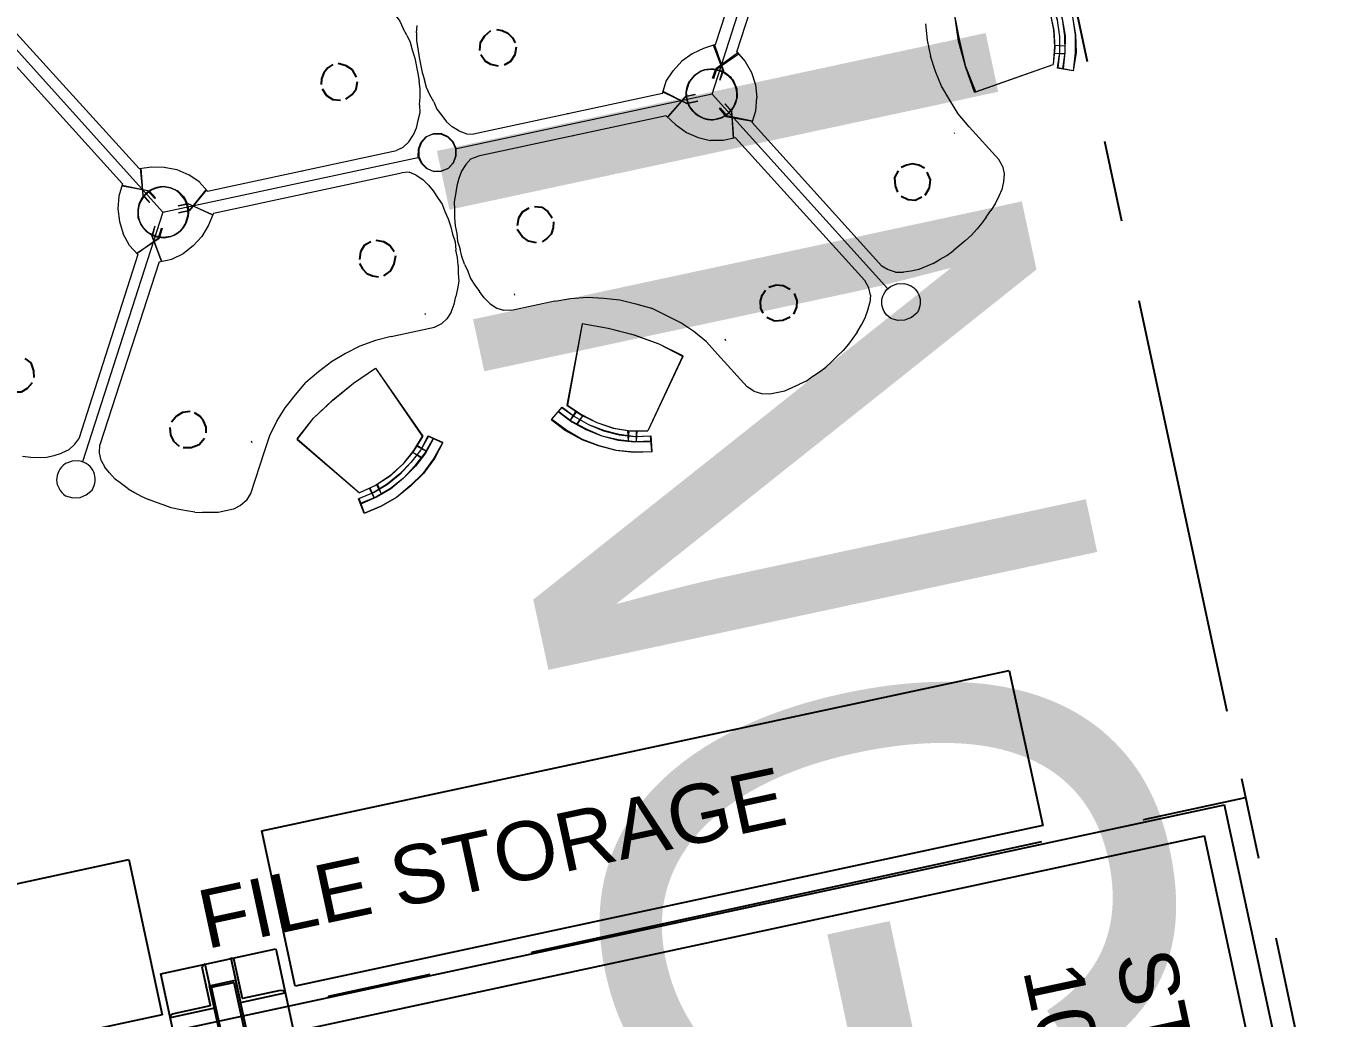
# Model space of a CAD drawing. Header units: inches. Extents: x -48022 to 80112, y -8164 to 5118.
# Drawn here: x 63777.7 to 63976.5, y 897.9 to 1050.1 of the extents above; entities that cross this region are included whole.
import ezdxf
from ezdxf.enums import TextEntityAlignment as Align
from ezdxf.xclip import XClip

# ---------------------------------------------------------------- set-up
doc = ezdxf.new("R2010")
doc.units = ezdxf.units.IN
doc.header["$LTSCALE"] = 10
doc.header["$XCLIPFRAME"] = 0
doc.header["$PDMODE"] = 32
doc.linetypes.add('Amconstr', pattern=[9999, 9999, 0])
doc.linetypes.add('CENTER', pattern=[2, 1.25, -0.25, 0.25, -0.25])
for name, color, linetype in [('1_DIM', 1, 'Continuous'), ('1_TEXT', 3, 'Continuous'), ('A-TEXT-P', 3, 'Continuous'), ('A-WALL-BLWK', 33, 'Continuous'), ('FURN', 6, 'Continuous'), ('FURNITURE', 2, 'Continuous'), ('ROAD CL', 251, 'CENTER')]:
    doc.layers.add(name, color=color, linetype=linetype)
doc.styles.add('1by8in-1F', font='arial.ttf', dxfattribs={"height": 6})
doc.styles.add('ARC_IMP 001 1_1', font='ARIALN.TTF', dxfattribs={"height": 0.078125})
doc.styles.get("Standard").update_dxf_attribs({"font": 'sanss___.ttf'})
doc.dimstyles.new('STANDARD_WS', dxfattribs={"dimscale": 180, "dimtxt": 0.18, "dimasz": 0.0625, "dimexe": 0.1875, "dimexo": 0.0625, "dimgap": 0.09375, "dimtad": 0, "dimdec": 0, "dimzin": 3, "dimdsep": 46, "dimlunit": 4, "dimtxsty": 'Standard', "dimblk": 'DOT', "dimcen": 0.09375, "dimadec": 3, "dimazin": 0, "dimtfac": 1, "dimtdec": 0, "dimtofl": 0, "dimtmove": 1, "dimatfit": 3, "dimldrblk": 'CLOSED', "dimfxl": 0, "dimfrac": 2, "dimtolj": 1, "dimtzin": 3, "dimarcsym": 0})

# ---------------------------------------------------------------- blocks, each defined once
blk = doc.blocks.new('triangle worstation')
at = {"color": 0, "linetype": 'ByBlock', "lineweight": 9}
for points in [[(8757.33, 1246.42), (8737.36, 1281.17), (8737.36, 1281.17)], [(8843.48, 1246.42), (8863.45, 1281.17), (8863.45, 1281.17)], [(8755.2, 1253.73), (8740.42, 1279.22), (8740.42, 1279.22)], [(8845.61, 1253.73), (8860.39, 1279.22), (8860.39, 1279.22)], [(8752.23, 1251.94), (8737.44, 1277.52), (8737.44, 1277.52)], [(8848.58, 1251.94), (8863.37, 1277.52), (8863.37, 1277.52)], [(8795.39, 1272.08), (8796.5, 1271.57), (8798.03, 1269.53), (8798.54, 1268.51), (8799.05, 1267.41), (8799.3, 1266.22)], [(8747.81, 1266.39), (8747.89, 1266.39), (8747.89, 1266.39)], [(8799.64, 1265.11), (8799.3, 1266.22), (8799.3, 1266.22)], [(8801.17, 1265.11), (8801.51, 1266.22), (8801.51, 1266.22)], [(8744.83, 1264.69), (8744.92, 1264.69), (8744.92, 1264.69)], [(8799.64, 1265.11), (8799.89, 1263.93), (8799.98, 1262.74), (8800.06, 1261.38), (8800.06, 1259), (8799.98, 1257.81)], [(8801.17, 1265.11), (8800.91, 1263.93), (8800.83, 1262.74), (8800.74, 1261.38), (8800.74, 1259), (8800.83, 1257.81)], [(8799.64, 1255.43), (8799.89, 1256.62), (8799.89, 1256.62)], [(8799.89, 1256.62), (8799.98, 1257.81), (8799.98, 1257.81)], [(8800.91, 1256.62), (8800.83, 1257.81), (8800.83, 1257.81)], [(8801.17, 1255.43), (8800.91, 1256.62), (8800.91, 1256.62)], [(8799.3, 1254.24), (8799.05, 1253.05), (8798.54, 1251.94), (8798.03, 1250.84), (8797.35, 1249.91)], [(8799.3, 1254.24), (8799.64, 1255.43), (8799.64, 1255.43)], [(8801.51, 1254.24), (8801.17, 1255.43), (8801.17, 1255.43)], [(8801.51, 1254.24), (8801.76, 1253.05), (8802.27, 1251.94), (8802.78, 1250.84), (8803.46, 1249.91)], [(8882.91, 1238.26), (8882.4, 1242.26), (8882.15, 1246.42), (8882.4, 1250.42), (8883.08, 1254.49)], [(8883.08, 1238.26), (8882.4, 1242.34), (8882.32, 1246.42), (8882.4, 1250.42), (8883.08, 1254.49)], [(8898.46, 1254.49), (8899.39, 1251.86), (8899.9, 1249.14), (8899.99, 1246.42), (8899.9, 1243.62), (8899.39, 1240.9), (8898.37, 1238.26)], [(8898.37, 1254.49), (8899.22, 1251.86), (8899.82, 1249.14), (8899.99, 1246.42), (8899.82, 1243.62), (8899.22, 1240.9), (8898.37, 1238.26)], [(8755.37, 1253.73), (8754.86, 1249.57), (8754.86, 1249.57)], [(8754.95, 1249.65), (8755.54, 1253.73), (8755.54, 1253.73)], [(8755.2, 1253.73), (8757.16, 1253.56), (8759.02, 1253.13), (8760.81, 1252.37)], [(8760.81, 1252.37), (8762.42, 1251.18), (8762.42, 1251.18)], [(8840, 1252.37), (8838.39, 1251.18), (8838.39, 1251.18)], [(8845.61, 1253.73), (8843.65, 1253.56), (8841.78, 1253.13), (8840, 1252.37)], [(8845.86, 1249.65), (8845.27, 1253.73), (8845.27, 1253.73)], [(8845.44, 1253.73), (8845.95, 1249.57), (8845.95, 1249.57)], [(8895.57, 1252.79), (8896.42, 1250.33), (8896.76, 1247.7), (8896.76, 1245.06), (8896.34, 1242.51), (8895.57, 1239.88)], [(8895.57, 1252.79), (8896.34, 1250.33), (8896.76, 1247.7), (8896.76, 1244.98), (8896.34, 1242.34), (8895.57, 1239.88)], [(8896.08, 1253.47), (8896.93, 1251.18), (8897.44, 1248.8), (8897.61, 1246.42), (8897.44, 1243.87), (8896.93, 1241.49), (8896.08, 1239.2)], [(8896.17, 1253.56), (8896.93, 1251.18), (8897.52, 1248.8), (8897.61, 1246.42), (8897.44, 1243.87), (8896.93, 1241.49), (8896.17, 1239.2)], [(8896.84, 1253.81), (8897.69, 1251.43), (8898.2, 1248.89), (8898.37, 1246.42), (8898.2, 1243.79), (8897.69, 1241.32), (8896.84, 1238.94)], [(8896.93, 1253.9), (8897.69, 1251.43), (8898.29, 1248.89), (8898.37, 1246.42), (8898.29, 1243.79), (8897.69, 1241.32), (8896.93, 1238.94)], [(8752.23, 1251.94), (8751.29, 1250.25), (8750.7, 1248.38), (8750.53, 1246.42)], [(8752.14, 1251.77), (8755.97, 1250.08), (8755.97, 1250.08)], [(8755.8, 1250.08), (8752.14, 1251.6), (8752.14, 1251.6)], [(8758.26, 1250.25), (8759.28, 1249.82), (8760.3, 1249.06)], [(8760.3, 1249.06), (8759.28, 1249.82), (8758.26, 1250.25)], [(8764.72, 1248.12), (8763.78, 1249.82), (8762.42, 1251.18)], [(8836.09, 1248.12), (8837.03, 1249.82), (8838.39, 1251.18)], [(8842.55, 1250.25), (8841.53, 1249.82), (8840.51, 1249.06)], [(8840.51, 1249.06), (8841.53, 1249.82), (8842.55, 1250.25)], [(8848.67, 1251.77), (8844.84, 1250.08), (8844.84, 1250.08)], [(8845.01, 1250.08), (8848.67, 1251.6), (8848.67, 1251.6)], [(8848.58, 1251.94), (8849.52, 1250.25), (8850.11, 1248.38), (8850.28, 1246.42)], [(8755.71, 1248.29), (8755.63, 1248.29), (8754.86, 1249.57)], [(8755.71, 1248.29), (8754.95, 1249.65), (8754.95, 1249.65)], [(8756.56, 1248.72), (8755.8, 1250.08), (8755.8, 1250.08)], [(8756.56, 1248.72), (8756.73, 1248.8), (8755.97, 1250.08)], [(8761.23, 1246.42), (8761.06, 1247.61), (8760.47, 1248.72)], [(8764.63, 1248.38), (8761.4, 1245.83), (8764.55, 1248.38)], [(8764.72, 1248.12), (8794.37, 1248.12), (8794.37, 1248.12)], [(8779.5, 1248.12), (8779.67, 1248.12), (8779.67, 1248.12)], [(8796.5, 1249.06), (8795.39, 1248.38), (8794.37, 1248.12)], [(8796.5, 1249.06), (8797.35, 1249.91), (8797.35, 1249.91)], [(8804.31, 1249.06), (8803.46, 1249.91), (8803.46, 1249.91)], [(8804.31, 1249.06), (8805.42, 1248.38), (8806.44, 1248.12)], [(8836.09, 1248.12), (8806.44, 1248.12), (8806.44, 1248.12)], [(8821.31, 1248.12), (8821.14, 1248.12), (8821.14, 1248.12)], [(8836.18, 1248.38), (8839.41, 1245.83), (8836.26, 1248.38)], [(8839.58, 1246.42), (8839.75, 1247.61), (8840.34, 1248.72)], [(8844.25, 1248.72), (8844.08, 1248.8), (8844.84, 1250.08)], [(8844.25, 1248.72), (8845.01, 1250.08), (8845.01, 1250.08)], [(8845.1, 1248.29), (8845.86, 1249.65), (8845.86, 1249.65)], [(8845.1, 1248.29), (8845.18, 1248.29), (8845.95, 1249.57)], [(8877.73, 1250.08), (8877.47, 1247.61), (8877.47, 1245.06)], [(8757.33, 1246.42), (8737.27, 1211.58), (8737.27, 1211.58)], [(8750.53, 1246.42), (8750.7, 1244.47), (8750.7, 1244.47)], [(8753.67, 1247.61), (8753.42, 1246.42), (8753.67, 1245.23)], [(8757.33, 1246.42), (8797.6, 1246.42), (8797.6, 1246.42)], [(8757.33, 1246.42), (8757.5, 1246.42), (8757.5, 1246.42)], [(8757.33, 1246.42), (8757.5, 1246.42), (8757.5, 1246.42)], [(8757.5, 1246.42), (8757.58, 1246.42), (8757.58, 1246.42)], [(8757.5, 1246.42), (8757.58, 1246.42), (8757.58, 1246.42)], [(8757.5, 1246.42), (8757.58, 1246.42), (8757.58, 1246.42)], [(8757.5, 1246.42), (8757.58, 1246.42), (8757.58, 1246.42)], [(8759.87, 1246.85), (8759.87, 1246.93), (8761.4, 1246.93)], [(8759.87, 1246.85), (8761.4, 1246.85), (8761.4, 1246.85)], [(8760.47, 1244.13), (8761.06, 1245.23), (8761.23, 1246.42)], [(8761.4, 1246.93), (8764.63, 1244.47), (8761.4, 1246.85)], [(8843.48, 1246.42), (8803.21, 1246.42), (8803.21, 1246.42)], [(8839.41, 1246.93), (8836.18, 1244.47), (8839.41, 1246.85)], [(8840.94, 1246.85), (8840.94, 1246.93), (8839.41, 1246.93)], [(8840.94, 1246.85), (8839.41, 1246.85), (8839.41, 1246.85)], [(8840.34, 1244.13), (8839.75, 1245.23), (8839.58, 1246.42)], [(8843.31, 1246.42), (8843.23, 1246.42), (8843.23, 1246.42)], [(8843.31, 1246.42), (8843.23, 1246.42), (8843.23, 1246.42)], [(8843.31, 1246.42), (8843.23, 1246.42), (8843.23, 1246.42)], [(8843.31, 1246.42), (8843.23, 1246.42), (8843.23, 1246.42)], [(8843.48, 1246.42), (8843.31, 1246.42), (8843.31, 1246.42)], [(8843.48, 1246.42), (8843.31, 1246.42), (8843.31, 1246.42)], [(8843.48, 1246.42), (8863.54, 1211.58), (8863.54, 1211.58)], [(8847.14, 1247.61), (8847.39, 1246.42), (8847.14, 1245.23)], [(8850.28, 1246.42), (8850.11, 1244.47), (8850.11, 1244.47)], [(8752.23, 1240.9), (8751.29, 1242.51), (8750.7, 1244.47)], [(8755.54, 1243.02), (8754.52, 1243.79), (8753.84, 1244.81)], [(8753.84, 1244.81), (8754.52, 1243.79), (8755.54, 1243.02)], [(8755.71, 1244.55), (8754.95, 1243.28), (8754.95, 1243.28)], [(8755.71, 1244.55), (8754.95, 1243.11), (8754.95, 1243.11)], [(8764.89, 1244.64), (8763.78, 1243.02), (8762.42, 1241.49), (8760.81, 1240.39)], [(8764.89, 1244.64), (8794.37, 1244.64), (8794.37, 1244.64)], [(8779.5, 1244.64), (8779.67, 1244.64), (8779.67, 1244.64)], [(8796.5, 1243.79), (8795.56, 1244.47), (8794.37, 1244.64)], [(8804.31, 1243.79), (8805.25, 1244.47), (8806.44, 1244.64)], [(8835.92, 1244.64), (8806.44, 1244.64), (8806.44, 1244.64)], [(8821.31, 1244.64), (8821.14, 1244.64), (8821.14, 1244.64)], [(8835.92, 1244.64), (8837.03, 1243.02), (8838.39, 1241.49), (8840, 1240.39)], [(8845.1, 1244.55), (8845.86, 1243.28), (8845.86, 1243.28)], [(8845.1, 1244.55), (8845.86, 1243.11), (8845.86, 1243.11)], [(8845.27, 1243.02), (8846.29, 1243.79), (8846.97, 1244.81)], [(8846.97, 1244.81), (8846.29, 1243.79), (8845.27, 1243.02)], [(8848.58, 1240.9), (8849.52, 1242.51), (8850.11, 1244.47)], [(8877.73, 1242.6), (8877.47, 1245.06), (8877.47, 1245.06)], [(8755.97, 1242.6), (8752.14, 1241.07), (8755.8, 1242.68)], [(8754.95, 1243.28), (8755.54, 1239.11), (8754.95, 1243.11)], [(8757.75, 1242.51), (8756.56, 1242.6), (8755.54, 1243.02)], [(8755.54, 1243.02), (8756.56, 1242.6), (8757.75, 1242.51)], [(8756.56, 1244.04), (8755.8, 1242.68), (8755.8, 1242.68)], [(8756.56, 1244.04), (8756.73, 1244.04), (8755.97, 1242.6)], [(8796.5, 1243.79), (8797.35, 1242.94), (8798.03, 1241.92), (8798.54, 1240.9)], [(8804.31, 1243.79), (8803.46, 1242.94), (8802.78, 1241.92), (8802.27, 1240.9)], [(8843.06, 1242.51), (8844.25, 1242.6), (8845.27, 1243.02)], [(8845.27, 1243.02), (8844.25, 1242.6), (8843.06, 1242.51)], [(8844.25, 1244.04), (8844.08, 1244.04), (8844.84, 1242.6)], [(8844.25, 1244.04), (8845.01, 1242.68), (8845.01, 1242.68)], [(8844.84, 1242.6), (8848.67, 1241.07), (8845.01, 1242.68)], [(8845.86, 1243.28), (8845.27, 1239.11), (8845.86, 1243.11)], [(8878.15, 1240.22), (8877.73, 1242.6), (8877.73, 1242.6)], [(8897.95, 1242.26), (8896.42, 1242.68), (8896.42, 1242.68)], [(8897.95, 1242.26), (8896.42, 1242.68), (8896.42, 1242.68)], [(8752.23, 1240.9), (8737.44, 1215.15), (8737.44, 1215.15)], [(8760.81, 1240.39), (8759.11, 1239.54), (8759.11, 1239.54)], [(8798.54, 1240.9), (8799.05, 1239.62), (8799.05, 1239.62)], [(8802.27, 1240.9), (8801.76, 1239.62), (8801.76, 1239.62)], [(8840, 1240.39), (8841.7, 1239.54), (8841.7, 1239.54)], [(8848.58, 1240.9), (8863.37, 1215.15), (8863.37, 1215.15)], [(8878.92, 1237.84), (8878.15, 1240.22), (8878.15, 1240.22)], [(8897.69, 1241.07), (8896.08, 1241.49), (8896.08, 1241.49)], [(8897.61, 1241.07), (8896.08, 1241.49), (8896.08, 1241.49)], [(8755.2, 1239.11), (8740.42, 1213.54), (8740.42, 1213.54)], [(8755.2, 1239.11), (8757.16, 1239.11), (8759.11, 1239.54)], [(8799.05, 1239.62), (8799.47, 1238.6), (8799.47, 1238.6)], [(8799.47, 1238.6), (8799.64, 1237.41), (8799.64, 1237.41)], [(8801.34, 1238.6), (8801.17, 1237.41), (8801.17, 1237.41)], [(8801.76, 1239.62), (8801.34, 1238.6), (8801.34, 1238.6)], [(8845.61, 1239.11), (8843.65, 1239.11), (8841.7, 1239.54)], [(8845.61, 1239.11), (8860.39, 1213.54), (8860.39, 1213.54)], [(8882.91, 1238.26), (8895.57, 1239.88), (8895.57, 1239.88)], [(8883.08, 1238.26), (8895.57, 1239.88), (8895.57, 1239.88)], [(8898.37, 1238.26), (8896.08, 1239.2), (8896.08, 1239.2)], [(8898.37, 1238.26), (8896.17, 1239.2), (8896.17, 1239.2)], [(8799.64, 1237.41), (8799.89, 1236.23), (8800.06, 1234.95)], [(8801.17, 1237.41), (8800.91, 1236.23), (8800.74, 1234.95)], [(8880.96, 1233.25), (8879.77, 1235.55), (8878.92, 1237.84)], [(8800.06, 1234.95), (8800.06, 1233.76), (8800.06, 1233.76)], [(8800.74, 1234.95), (8800.74, 1233.76), (8800.74, 1233.76)], [(8800.06, 1233.76), (8800.23, 1232.57), (8800.06, 1231.3)], [(8800.74, 1233.76), (8800.57, 1232.57), (8800.74, 1231.3)], [(8884.35, 1227.39), (8880.96, 1233.25), (8880.96, 1233.25)], [(8799.89, 1228.92), (8800.06, 1230.11), (8800.06, 1231.3)], [(8800.91, 1228.92), (8800.74, 1230.11), (8800.74, 1231.3)], [(8799.89, 1228.92), (8799.64, 1227.73), (8799.64, 1227.73)], [(8800.91, 1228.92), (8801.17, 1227.73), (8801.17, 1227.73)], [(8744.83, 1228.07), (8744.92, 1228.07), (8744.92, 1228.07)], [(8747.81, 1226.37), (8747.89, 1226.37), (8747.89, 1226.37)], [(8799.47, 1226.54), (8799.05, 1225.43), (8799.05, 1225.43)], [(8799.64, 1227.73), (8799.47, 1226.54), (8799.47, 1226.54)], [(8801.17, 1227.73), (8801.34, 1226.54), (8801.34, 1226.54)], [(8801.34, 1226.54), (8801.76, 1225.43), (8801.76, 1225.43)], [(8853, 1226.37), (8852.92, 1226.37), (8852.92, 1226.37)], [(8855.97, 1228.07), (8855.89, 1228.07), (8855.89, 1228.07)], [(8884.69, 1226.28), (8884.69, 1225.09), (8884.35, 1223.9), (8883.84, 1222.8), (8883.16, 1221.87), (8882.4, 1220.85), (8881.55, 1220)], [(8884.69, 1226.28), (8884.35, 1227.39), (8884.35, 1227.39)], [(8797.35, 1222.12), (8798.03, 1223.22), (8798.54, 1224.33)], [(8799.05, 1225.43), (8798.54, 1224.33), (8798.54, 1224.33)], [(8801.76, 1225.43), (8802.27, 1224.33), (8802.27, 1224.33)], [(8803.46, 1222.12), (8802.78, 1223.22), (8802.27, 1224.33)], [(8785.11, 1220.34), (8782.56, 1220), (8780.18, 1219.32)], [(8787.57, 1220.42), (8785.11, 1220.34), (8785.11, 1220.34)], [(8787.57, 1220.42), (8794.37, 1220.42), (8795.56, 1220.76)], [(8796.5, 1221.27), (8795.56, 1220.76), (8795.56, 1220.76)], [(8797.35, 1222.12), (8796.5, 1221.27), (8796.5, 1221.27)], [(8803.46, 1222.12), (8804.31, 1221.27), (8804.31, 1221.27)], [(8804.31, 1221.27), (8805.25, 1220.76), (8805.25, 1220.76)], [(8813.24, 1220.42), (8806.44, 1220.42), (8805.25, 1220.76)], [(8813.24, 1220.42), (8815.7, 1220.34), (8815.7, 1220.34)], [(8815.7, 1220.34), (8818.25, 1220), (8820.63, 1219.32)], [(8777.8, 1218.55), (8775.51, 1217.45), (8773.3, 1216.26)], [(8780.18, 1219.32), (8777.8, 1218.55), (8777.8, 1218.55)], [(8820.63, 1219.32), (8823.01, 1218.55), (8823.01, 1218.55)], [(8823.01, 1218.55), (8825.3, 1217.45), (8827.51, 1216.26)], [(8880.62, 1219.15), (8879.77, 1218.38), (8878.83, 1217.62), (8877.81, 1216.94), (8876.71, 1216.26), (8874.58, 1215.15)], [(8880.62, 1219.15), (8881.55, 1220), (8881.55, 1220)], [(8735.57, 1213.79), (8736.68, 1214.47), (8737.44, 1215.15)], [(8769.39, 1213.11), (8771.35, 1214.73), (8771.35, 1214.73)], [(8770.16, 1208.1), (8773.3, 1210.65), (8776.7, 1212.77), (8780.44, 1214.64), (8784.18, 1216.17)], [(8770.16, 1208.02), (8773.3, 1210.65), (8776.78, 1212.77), (8780.44, 1214.64), (8784.18, 1216.17)], [(8771.35, 1214.73), (8773.3, 1216.26), (8773.3, 1216.26)], [(8784.18, 1216.17), (8789.02, 1204.45), (8789.02, 1204.45)], [(8784.18, 1216.17), (8789.1, 1204.45), (8789.1, 1204.45)], [(8816.63, 1216.17), (8811.71, 1204.45), (8811.71, 1204.45)], [(8816.63, 1216.17), (8811.79, 1204.45), (8811.79, 1204.45)], [(8830.65, 1208.1), (8827.51, 1210.65), (8824.11, 1212.77), (8820.37, 1214.64), (8816.63, 1216.17)], [(8830.65, 1208.02), (8827.51, 1210.65), (8824.03, 1212.77), (8820.37, 1214.64), (8816.63, 1216.17)], [(8829.46, 1214.73), (8827.51, 1216.26), (8827.51, 1216.26)], [(8831.42, 1213.11), (8829.46, 1214.73), (8829.46, 1214.73)], [(8865.24, 1213.79), (8864.13, 1214.47), (8863.37, 1215.15)], [(8872.37, 1214.3), (8873.48, 1214.64), (8873.48, 1214.64)], [(8873.48, 1214.64), (8874.58, 1215.15), (8874.58, 1215.15)], [(8729.63, 1213.88), (8728.44, 1214.3), (8728.44, 1214.3)], [(8729.63, 1213.88), (8732, 1213.45), (8733.19, 1213.45), (8734.38, 1213.54)], [(8735.57, 1213.79), (8734.38, 1213.54), (8734.38, 1213.54)], [(8740.08, 1211.16), (8740.08, 1212.35), (8740.42, 1213.54)], [(8767.69, 1211.41), (8769.39, 1213.11), (8769.39, 1213.11)], [(8833.12, 1211.41), (8831.42, 1213.11), (8831.42, 1213.11)], [(8860.73, 1211.16), (8860.73, 1212.35), (8860.39, 1213.54)], [(8865.24, 1213.79), (8866.43, 1213.54), (8866.43, 1213.54)], [(8871.18, 1213.88), (8868.81, 1213.45), (8867.62, 1213.45), (8866.43, 1213.54)], [(8871.18, 1213.88), (8872.37, 1214.3), (8872.37, 1214.3)], [(8736.76, 1211.84), (8735.74, 1212.01), (8734.64, 1211.84)], [(8740.08, 1211.16), (8740.42, 1210.05), (8740.42, 1210.05)], [(8764.89, 1207.25), (8766.16, 1209.46), (8767.69, 1211.41)], [(8835.92, 1207.25), (8834.65, 1209.46), (8833.12, 1211.41)], [(8860.73, 1211.16), (8860.39, 1210.05), (8860.39, 1210.05)], [(8864.05, 1211.84), (8865.07, 1212.01), (8866.17, 1211.84)], [(8743.22, 1206.06), (8742.37, 1207), (8741.61, 1207.93), (8740.93, 1209.03), (8740.42, 1210.05)], [(8857.59, 1206.06), (8858.44, 1207), (8859.2, 1207.93), (8859.88, 1209.03), (8860.39, 1210.05)], [(8733.62, 1207), (8734.64, 1206.49), (8735.74, 1206.32)], [(8735.74, 1206.32), (8736.76, 1206.49), (8737.78, 1207)], [(8761.49, 1201.39), (8764.89, 1207.25), (8764.89, 1207.25)], [(8770.16, 1208.1), (8777.8, 1197.99), (8777.8, 1197.99)], [(8770.16, 1208.02), (8777.8, 1197.99), (8777.8, 1197.99)], [(8830.65, 1208.1), (8823.01, 1197.99), (8823.01, 1197.99)], [(8830.65, 1208.02), (8823.01, 1197.99), (8823.01, 1197.99)], [(8839.32, 1201.39), (8835.92, 1207.25), (8835.92, 1207.25)], [(8865.07, 1206.32), (8864.05, 1206.49), (8863.03, 1207)], [(8867.19, 1207), (8866.17, 1206.49), (8865.07, 1206.32)], [(8743.22, 1206.06), (8744.07, 1205.3), (8744.07, 1205.3)], [(8744.07, 1205.3), (8744.92, 1204.53), (8744.92, 1204.53)], [(8744.92, 1204.53), (8745.94, 1203.77), (8745.94, 1203.77)], [(8789.02, 1204.45), (8787.23, 1202.58), (8785.2, 1200.88), (8782.82, 1199.52), (8780.44, 1198.58), (8777.8, 1197.99)], [(8789.1, 1204.45), (8787.23, 1202.49), (8785.2, 1200.88), (8782.9, 1199.52), (8780.44, 1198.58), (8777.8, 1197.99)], [(8811.71, 1204.45), (8813.57, 1202.49), (8815.61, 1200.88), (8817.91, 1199.52), (8820.37, 1198.58), (8823.01, 1197.99)], [(8811.79, 1204.45), (8813.57, 1202.58), (8815.61, 1200.88), (8817.99, 1199.52), (8820.37, 1198.58), (8823.01, 1197.99)], [(8855.89, 1204.53), (8854.87, 1203.77), (8854.87, 1203.77)], [(8856.74, 1205.3), (8855.89, 1204.53), (8855.89, 1204.53)], [(8857.59, 1206.06), (8856.74, 1205.3), (8856.74, 1205.3)], [(8752.48, 1200.37), (8751.29, 1200.88), (8750.19, 1201.3), (8749.08, 1201.81), (8747.98, 1202.49), (8747.04, 1203.09), (8745.94, 1203.77)], [(8789.87, 1204.28), (8788.34, 1202.49), (8786.47, 1200.88), (8784.43, 1199.52), (8782.22, 1198.41), (8779.84, 1197.56), (8777.46, 1197.14)], [(8789.95, 1204.28), (8788.34, 1202.49), (8786.47, 1200.88), (8784.43, 1199.43), (8782.22, 1198.33), (8780.01, 1197.56), (8777.55, 1197.14)], [(8790.55, 1203.77), (8788.93, 1201.9), (8786.89, 1200.2), (8784.86, 1198.75), (8782.56, 1197.65), (8780.1, 1196.8), (8777.55, 1196.37)], [(8790.63, 1203.77), (8788.93, 1201.81), (8787.06, 1200.2), (8784.86, 1198.75), (8782.56, 1197.56), (8780.18, 1196.8), (8777.72, 1196.29)], [(8791.82, 1202.83), (8789.95, 1200.71), (8787.91, 1198.84), (8785.62, 1197.39), (8783.16, 1196.12), (8780.52, 1195.27), (8777.8, 1194.76)], [(8791.91, 1202.83), (8790.12, 1200.71), (8788, 1198.84), (8785.7, 1197.39), (8783.24, 1196.12), (8780.61, 1195.27), (8777.89, 1194.76)], [(8789.1, 1202.07), (8787.91, 1203.26), (8787.91, 1203.26)], [(8789.1, 1202.07), (8787.91, 1203.09), (8787.91, 1203.09)], [(8791.82, 1202.83), (8789.87, 1204.28), (8789.87, 1204.28)], [(8791.91, 1202.83), (8789.95, 1204.28), (8789.95, 1204.28)], [(8808.9, 1202.83), (8810.86, 1204.28), (8810.86, 1204.28)], [(8808.9, 1202.83), (8810.69, 1200.71), (8812.81, 1198.84), (8815.1, 1197.39), (8817.57, 1196.12), (8820.2, 1195.27), (8822.92, 1194.76)], [(8808.99, 1202.83), (8810.94, 1204.28), (8810.94, 1204.28)], [(8808.99, 1202.83), (8810.86, 1200.71), (8812.9, 1198.84), (8815.19, 1197.39), (8817.65, 1196.12), (8820.29, 1195.27), (8823.01, 1194.76)], [(8810.18, 1203.77), (8811.88, 1201.81), (8813.74, 1200.2), (8815.95, 1198.75), (8818.25, 1197.56), (8820.63, 1196.8), (8823.09, 1196.29)], [(8810.26, 1203.77), (8811.88, 1201.9), (8813.91, 1200.2), (8815.95, 1198.75), (8818.25, 1197.65), (8820.71, 1196.8), (8823.26, 1196.37)], [(8810.86, 1204.28), (8812.47, 1202.49), (8814.34, 1200.88), (8816.38, 1199.43), (8818.59, 1198.33), (8820.8, 1197.56), (8823.26, 1197.14)], [(8810.94, 1204.28), (8812.47, 1202.49), (8814.34, 1200.88), (8816.38, 1199.52), (8818.59, 1198.41), (8820.97, 1197.56), (8823.35, 1197.14)], [(8811.71, 1202.07), (8812.9, 1203.26), (8812.9, 1203.26)], [(8811.71, 1202.07), (8812.9, 1203.09), (8812.9, 1203.09)], [(8848.33, 1200.37), (8849.52, 1200.88), (8850.62, 1201.3), (8851.73, 1201.81), (8852.83, 1202.49), (8853.77, 1203.09), (8854.87, 1203.77)], [(8760.64, 1200.54), (8759.53, 1199.94), (8758.34, 1199.6), (8755.97, 1199.6), (8753.59, 1200.11)], [(8760.64, 1200.54), (8761.49, 1201.39), (8761.49, 1201.39)], [(8788.25, 1201.3), (8787.06, 1202.32), (8787.06, 1202.32)], [(8788.25, 1201.13), (8787.06, 1202.32), (8787.06, 1202.32)], [(8812.56, 1201.3), (8813.74, 1202.32), (8813.74, 1202.32)], [(8812.56, 1201.13), (8813.74, 1202.32), (8813.74, 1202.32)], [(8840.17, 1200.54), (8839.32, 1201.39), (8839.32, 1201.39)], [(8840.17, 1200.54), (8841.27, 1199.94), (8842.46, 1199.6), (8844.84, 1199.6), (8847.22, 1200.11)], [(8752.48, 1200.37), (8753.59, 1200.11), (8753.59, 1200.11)], [(8781.03, 1197.14), (8780.61, 1198.67), (8780.61, 1198.67)], [(8781.03, 1197.05), (8780.78, 1198.67), (8780.78, 1198.67)], [(8819.78, 1197.14), (8820.2, 1198.67), (8820.2, 1198.67)], [(8819.78, 1197.05), (8820.03, 1198.67), (8820.03, 1198.67)], [(8848.33, 1200.37), (8847.22, 1200.11), (8847.22, 1200.11)], [(8777.8, 1194.76), (8777.46, 1197.14), (8777.46, 1197.14)], [(8777.89, 1194.76), (8777.55, 1197.14), (8777.55, 1197.14)], [(8779.84, 1196.8), (8779.42, 1198.33), (8779.42, 1198.33)], [(8779.84, 1196.71), (8779.5, 1198.33), (8779.5, 1198.33)], [(8820.97, 1196.8), (8821.39, 1198.33), (8821.39, 1198.33)], [(8820.97, 1196.71), (8821.31, 1198.33), (8821.31, 1198.33)], [(8822.92, 1194.76), (8823.26, 1197.14), (8823.26, 1197.14)], [(8823.01, 1194.76), (8823.35, 1197.14), (8823.35, 1197.14)]]:
    blk.add_lwpolyline(points, dxfattribs=at)
at = {"color": 0, "linetype": 'ByBlock', "lineweight": -2}
for points in [[(8787.57, 1263.08), (8786.72, 1262.74), (8785.96, 1262.14), (8785.45, 1261.29), (8785.2, 1260.44)], [(8790.72, 1260.44), (8790.38, 1261.63), (8789.53, 1262.48), (8788.42, 1263.08)], [(8810.09, 1260.44), (8810.43, 1261.63), (8811.28, 1262.48), (8812.39, 1263.08)], [(8813.24, 1263.08), (8814.08, 1262.74), (8814.85, 1262.14), (8815.36, 1261.29), (8815.61, 1260.44)], [(8785.2, 1259.76), (8785.62, 1258.66), (8786.47, 1257.81), (8787.57, 1257.47)], [(8788.42, 1257.47), (8789.53, 1257.98), (8790.29, 1258.66), (8790.72, 1259.76)], [(8812.39, 1257.47), (8811.28, 1257.98), (8810.52, 1258.66), (8810.09, 1259.76)], [(8815.61, 1259.76), (8815.19, 1258.66), (8814.34, 1257.81), (8813.24, 1257.47)], [(8787.57, 1235.29), (8786.47, 1234.95), (8785.7, 1234.1), (8785.28, 1233)], [(8790.72, 1233), (8790.29, 1234.1), (8789.53, 1234.87), (8788.42, 1235.29)], [(8810.09, 1233), (8810.52, 1234.1), (8811.28, 1234.87), (8812.39, 1235.29)], [(8813.24, 1235.29), (8814.34, 1234.95), (8815.1, 1234.1), (8815.53, 1233)], [(8785.2, 1232.4), (8785.45, 1231.47), (8785.96, 1230.62), (8786.72, 1230.11), (8787.57, 1229.77)], [(8788.42, 1229.77), (8789.61, 1230.28), (8790.38, 1231.21), (8790.89, 1232.4)], [(8812.39, 1229.77), (8811.2, 1230.28), (8810.43, 1231.21), (8809.92, 1232.4)], [(8815.61, 1232.4), (8815.36, 1231.47), (8814.85, 1230.62), (8814.08, 1230.11), (8813.24, 1229.77)], [(8878.58, 1232.74), (8878.49, 1232.74), (8878.49, 1232.74)], [(8731.92, 1228.92), (8732.68, 1228.07), (8732.85, 1226.79), (8732.68, 1225.77)], [(8868.89, 1228.92), (8868.13, 1228.07), (8867.96, 1226.79), (8868.13, 1225.77)], [(8872.97, 1228.49), (8872.2, 1229.09), (8871.27, 1229.51), (8870.33, 1229.51), (8869.48, 1229.34)], [(8872.2, 1224.41), (8873.05, 1225.35), (8873.48, 1226.54), (8873.22, 1227.81)], [(8732.26, 1225.01), (8731.32, 1224.33), (8730.3, 1223.99), (8729.2, 1224.24)], [(8868.55, 1225.01), (8869.48, 1224.33), (8870.5, 1223.99), (8871.61, 1224.24)], [(8793.35, 1222.71), (8793.44, 1222.71), (8793.44, 1222.71)], [(8807.46, 1222.71), (8807.37, 1222.71), (8807.37, 1222.71)], [(8755.03, 1215.66), (8753.84, 1215.75), (8752.82, 1215.41), (8751.89, 1214.64)], [(8756.73, 1211.92), (8756.9, 1212.77), (8756.73, 1213.79), (8756.31, 1214.64), (8755.63, 1215.32)], [(8844.08, 1211.92), (8843.91, 1212.77), (8844.08, 1213.79), (8844.5, 1214.64), (8845.18, 1215.32)], [(8845.78, 1215.66), (8846.97, 1215.75), (8847.99, 1215.41), (8848.92, 1214.64)], [(8751.46, 1213.88), (8751.29, 1212.77), (8751.55, 1211.75), (8752.23, 1210.82)], [(8849.35, 1213.88), (8849.52, 1212.77), (8849.26, 1211.75), (8848.58, 1210.82)], [(8752.82, 1210.48), (8754.01, 1210.22), (8755.29, 1210.39), (8756.31, 1211.16)], [(8847.99, 1210.48), (8846.8, 1210.22), (8845.52, 1210.39), (8844.5, 1211.16)], [(8763.19, 1209.12), (8763.36, 1209.12), (8763.36, 1209.12)], [(8837.62, 1209.12), (8837.45, 1209.12), (8837.45, 1209.12)]]:
    blk.add_lwpolyline(points, dxfattribs=at)
at = {"color": 0, "linetype": 'ByBlock', "lineweight": 9}
for points in [[(8800.4, 1243.62), (8799.22, 1243.79), (8798.28, 1244.47), (8797.69, 1245.4), (8797.43, 1246.51), (8797.69, 1247.61), (8798.28, 1248.55), (8799.22, 1249.23), (8800.4, 1249.48), (8801.51, 1249.23), (8802.44, 1248.55), (8803.04, 1247.61), (8803.29, 1246.51), (8803.04, 1245.4), (8802.44, 1244.47), (8801.51, 1243.79)], [(8800.4, 1243.62), (8801.59, 1243.79), (8802.53, 1244.47), (8803.12, 1245.4), (8803.38, 1246.51), (8803.12, 1247.61), (8802.53, 1248.55), (8801.59, 1249.23), (8800.4, 1249.48), (8799.3, 1249.23), (8798.37, 1248.55), (8797.77, 1247.61), (8797.52, 1246.51), (8797.77, 1245.4), (8798.37, 1244.47), (8799.3, 1243.79)], [(8759.7, 1245.83), (8761.4, 1245.83)], [(8841.1, 1245.83), (8839.41, 1245.83)]]:
    blk.add_lwpolyline(points, close=True, dxfattribs=at)
for points in [[(8753.84, 1244.81), (8752.65, 1247.7), (8755.03, 1250.67), (8758.26, 1250.25)], [(8758.26, 1250.25), (8755.03, 1250.67), (8752.65, 1247.7), (8753.84, 1244.81)], [(8760.47, 1248.72), (8758.6, 1251.26), (8754.69, 1250.67), (8753.67, 1247.61)], [(8840.34, 1248.72), (8842.21, 1251.26), (8846.12, 1250.67), (8847.14, 1247.61)], [(8846.97, 1244.81), (8848.16, 1247.7), (8845.78, 1250.67), (8842.55, 1250.25)], [(8842.55, 1250.25), (8845.78, 1250.67), (8848.16, 1247.7), (8846.97, 1244.81)], [(8760.3, 1249.06), (8762.42, 1246.59), (8760.89, 1242.85), (8757.75, 1242.51)], [(8757.75, 1242.51), (8760.89, 1242.85), (8762.42, 1246.59), (8760.3, 1249.06)], [(8840.51, 1249.06), (8838.39, 1246.59), (8839.92, 1242.85), (8843.06, 1242.51)], [(8843.06, 1242.51), (8839.92, 1242.85), (8838.39, 1246.59), (8840.51, 1249.06)], [(8753.67, 1245.23), (8754.69, 1242.17), (8758.6, 1241.49), (8760.47, 1244.13)], [(8847.14, 1245.23), (8846.12, 1242.17), (8842.21, 1241.49), (8840.34, 1244.13)], [(8734.64, 1211.84), (8732.51, 1210.9), (8732.17, 1208.61), (8733.62, 1207)], [(8737.78, 1207), (8739.23, 1208.61), (8738.89, 1210.9), (8736.76, 1211.84)], [(8863.03, 1207), (8861.58, 1208.61), (8861.92, 1210.9), (8864.05, 1211.84)], [(8866.17, 1211.84), (8868.3, 1210.9), (8868.64, 1208.61), (8867.19, 1207)]]:
    blk.add_open_spline(points, degree=3, dxfattribs=at)
blk = doc.blocks.new('pdf plan')
at = {"color": 250, "linetype": 'Continuous', "lineweight": -2}
for points in [[(380.464, 391.6), (380.464, 388.491), (380.464, 388.491)], [(380.464, 385.381), (380.464, 369.784), (380.464, 369.784)], [(380.464, 366.674), (380.464, 363.565), (380.464, 363.565)], [(378.727, 360.174), (378.76, 360.125), (378.81, 360.075)], [(378.727, 360.174), (380.083, 360.174), (380.083, 358.818)], [(379.984, 358.917), (379.984, 360.075), (378.81, 360.075)], [(379.984, 358.917), (380.017, 358.851), (380.083, 358.818)]]:
    blk.add_lwpolyline(points, dxfattribs=at)
for points in [[(378.81, 361.051), (378.76, 361.034), (378.727, 360.968), (380.083, 360.968), (380.083, 362.324), (380.017, 362.291), (379.984, 362.209), (379.984, 361.051)], [(381.555, 360.968), (381.555, 360.174), (379.405, 360.174), (379.405, 360.968)], [(381.506, 360.902), (381.506, 360.224), (379.455, 360.224), (379.455, 360.902)]]:
    blk.add_lwpolyline(points, close=True, dxfattribs=at)
at = {"layer": 'A-WALL-BLWK', "color": 250}
for p, q in [((380.462, 346.526), (380.54, 390.96)), ((391.528, 390.94), (380.54, 390.96)), ((381.241, 346.535), (381.318, 390.179)), ((391.528, 390.161), (381.318, 390.179))]:
    blk.add_line(p, q, dxfattribs=at)
at = {"layer": 'FURN', "color": 250, "linetype": 'Amconstr', "lineweight": 25}
for p, q in [((375.209, 362.683), (375.249, 385.524)), ((375.249, 385.524), (379.992, 385.516)), ((379.992, 385.516), (379.952, 362.675)), ((379.952, 362.675), (375.209, 362.683)), ((375.19, 352.131), (375.201, 358.615)), ((375.201, 358.615), (379.945, 358.607)), ((379.945, 358.607), (379.934, 352.123))]:
    blk.add_line(p, q, dxfattribs=at)
at = {"layer": 'FURNITURE', "color": 250, "linetype": 'Amconstr', "lineweight": 25}
blk.add_lwpolyline([(378.745, 362.345), (382.235, 362.339), (382.228, 358.819), (378.739, 358.825)], close=True, dxfattribs=at)
at = {"layer": 'ROAD CL', "ltscale": 5}
blk.add_lwpolyline([(704.059, 239.558), (552.829, 391.321), (159.011, 392.014)], dxfattribs=at)
at = {"layer": 'FURN', "color": 250, "linetype": 'Amconstr', "lineweight": 25, "xscale": 0.1948611713430318, "yscale": 0.1948611713430318, "zscale": 0.1948611713430318, "rotation": 89.89914347823095}
blk.add_blockref('triangle worstation', (596.381, -1343.184), dxfattribs=at)
at = {"layer": 'A-TEXT-P', "color": 250, "style": '1by8in-1F'}
for s, height, rotation, p in [('STAFF AREA', 1.7538, 359.8991, (391.836, 387.66)), ('10\'-0" X 18\'-0"', 1.75375, 359.8991, (391.831, 384.881)), ('FILE STORAGE', 1.75375, 89.8991, (377.451, 369.227))]:
    blk.add_text(s, height=height, rotation=rotation, dxfattribs=at).set_placement(p, align=Align.MIDDLE_CENTER)
blk = doc.blocks.new('_Dot')
at = {"color": 0, "linetype": 'ByBlock', "lineweight": -2}
blk.add_line((-0.5, 0), (-1, 0), dxfattribs=at)
at = {"color": 0, "linetype": 'ByBlock', "const_width": 0.5}
blk.add_lwpolyline([(-0.25, 0, 1), (0.25, 0, 1)], format="xyb", close=True, dxfattribs=at)
blk = doc.blocks.new('*D201')
at = {"layer": '1_DIM', "color": 0, "lineweight": -2, "transparency": 16777216}
blk.add_line((66319.12, -277.29), (66319.12, 641.74), dxfattribs=at)
for start, end in [(90.060638, 95.578407), (96.552079, 102.069847)]:
    blk.add_arc((66319.12, -10021.85), 10629.84, start, end, dxfattribs=at)
at = {"layer": 'Defpoints', "color": 0, "transparency": 16777216}
for p in [(63731.75, 2015.89), (65569.57, 581.53), (64150.66, 66.92), (66319.12, -288.54), (66319.12, -1080.54)]:
    blk.add_point(p, dxfattribs=at)
at = {"layer": '1_DIM', "color": 0, "lineweight": -2, "transparency": 16777216, "xscale": 11.25, "yscale": 11.25, "zscale": 11.25}
for p, rotation in [((66319.12, 607.99), 0.03031924790928877), ((64085.38, 370.64), 192.1001664814439)]:
    blk.add_blockref('_Dot', p, dxfattribs=dict(at, rotation=rotation))
at = {"layer": '1_DIM', "color": 0, "transparency": 16777216, "insert": (65195.96, 548.48), "char_height": 32.4, "attachment_point": 5, "rotation": 6.0652}
blk.add_mtext('\\A1;12.130°', dxfattribs=at)
blk = doc.blocks.new('_Closed')
at = {"color": 0, "linetype": 'ByBlock', "lineweight": -2}
for p, q in [((-1, 0.167), (0, 0)), ((-1, 0.167), (-1, -0.167)), ((0, 0), (-1, -0.167)), ((0, 0), (-1, 0))]:
    blk.add_line(p, q, dxfattribs=at)

msp = doc.modelspace()

# ---------------------------------------------------------------- linework, layer by layer
at = {"layer": 'ROAD CL', "color": 1, "ltscale": 5}
msp.add_lwpolyline([(63575.07, -823.84), (64150.66, 66.92), (63731.75, 2015.89)], dxfattribs=at)

# ---------------------------------------------------------------- block references
at = {"linetype": 'Amconstr', "lineweight": 25}
ref = msp.add_blockref('pdf plan', (61586.99, 2414.1), dxfattribs=dict(at, xscale=5.131858713091743, yscale=5.131858713091743, zscale=5.131858713091743, rotation=282.2313422511228))
XClip(ref).set_block_clipping_path([(164.4791717222, 449.2939431408), (576.659918646, 448.5683895352), (739.282937211, 285.3718372324), (658.1213050436, 204.4954374036), (528.9983881636, 334.0737409183), (235.5965602188, 334.5902103453), (235.5625337246, 315.2600524106), (164.2434555072, 315.3855939715)])

# ---------------------------------------------------------------- texts
at = {"layer": '1_TEXT', "linetype": 'Amconstr', "lineweight": 25, "insert": (64041.47, 1142.18), "char_height": 86.0695, "width": 931.0665, "attachment_point": 2, "rotation": 282.1305, "line_spacing_factor": 0.930915, "style": 'ARC_IMP 001 1_1'}
msp.add_mtext('PROPOSED ADMIN. BUILDING', dxfattribs=at)

# ---------------------------------------------------------------- dimensions: what is measured, and where the dimension line sits
at = {"layer": '1_DIM'}
dim = msp.add_angular_dim_2l(base=(65569.5702, 581.5268), line1=((64150.6587, 66.9208), (63731.7517, 2015.8874)), line2=((66319.12, -1080.5431), (66319.12, -288.5431)), dimstyle='STANDARD_WS', dxfattribs=at)
dim.commit()
dim.dimension.update_dxf_attribs({"geometry": '*D201', "text_midpoint": (65195.9619, 548.4831)})

doc.saveas('drawing.dxf')
